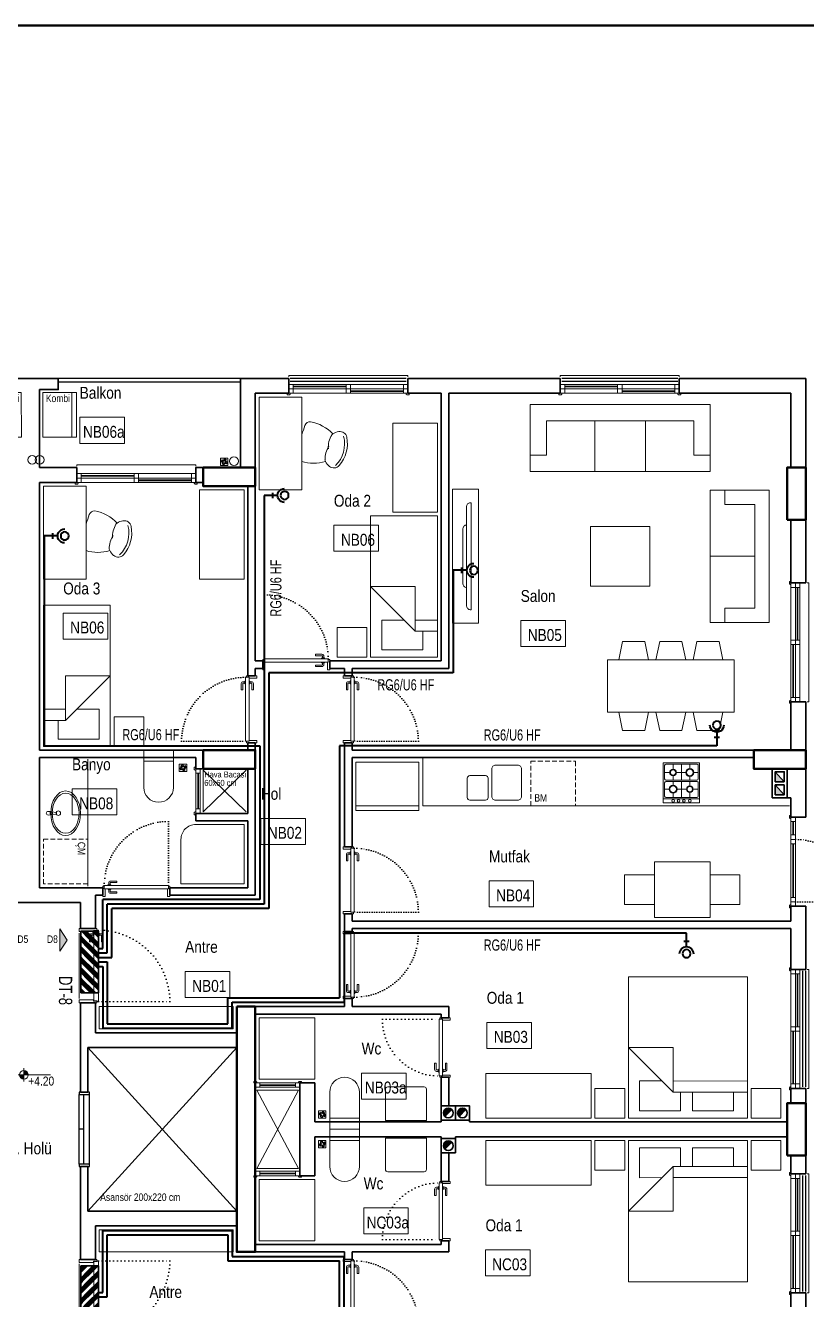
# Model space of a CAD drawing. Header units: millimetres. Extents: x 1852829 to 1882754, y -270850 to -231658.
# Drawn here: x 1862154 to 1863204, y -263907 to -262194 of the extents above; entities that cross this region are included whole.
import ezdxf
from ezdxf.enums import TextEntityAlignment as Align

# ---------------------------------------------------------------- set-up
doc = ezdxf.new("R2010")
doc.units = ezdxf.units.MM
for name, pattern in [('CONTINOUS', [0]), ('CONTINU', [0]), ('DOT', [0.25, 0, -0.25]), ('izdüşüm arka', [3.175, 0, -3.175]), ('izdüşüm ön', [9.525, 6.35, -3.175])]:
    doc.linetypes.add(name, pattern=pattern)
for name, color, linetype, lineweight in [('a_ba', 6, 'Continuous', 50), ('a_doğrama', 251, 'Continuous', 20), ('a_duvar', 251, 'Continuous', 35), ('a_görünüş', 32, 'Continuous', 25), ('a_görünüş_ince', 8, 'Continuous', 20), ('a_izdüşüm_arka', 251, 'izdüşüm arka', 30), ('a_izdüşüm_ön', 6, 'izdüşüm ön', 9), ('a_not_kot', 251, 'Continuous', 13), ('a_not_mahal', 253, 'Continuous', 5), ('a_not_misc', 144, 'Continuous', 5), ('a_not_text', 7, 'Continuous', 13), ('a_tefriş', 8, 'Continuous', 20), ('a_çerçeve_line', 7, 'Continuous', 50), ('Aydınlatma', 4, 'CONTINOUS', 35), ('m_yib', 65, 'Continuous', 20), ('Priz', 6, 'CONTINOUS', 40), ('Telefon', 2, 'CONTINOUS', 40), ('Tv', 3, 'CONTINOUS', 40)]:
    doc.layers.add(name, color=color, linetype=linetype, lineweight=lineweight)
doc.layers.add('a_basılmayacak', color=251, linetype='Continuous', lineweight=5, plot=False)
doc.styles.add('Grupcad', font='arial.ttf', dxfattribs={"width": 0.7})
doc.styles.add('ROMANTUR', font='arial.ttf', dxfattribs={"width": 0.7})
doc.styles.get("Standard").update_dxf_attribs({"font": 'ARIALN.TTF'})

# ---------------------------------------------------------------- blocks, each defined once
blk = doc.blocks.new('K2')
at = {"layer": 'a_doğrama', "color": 251, "linetype": 'Continuous'}
for p, q in [((-13, 88.1), (-13, 1.9)), ((-13, 88.1), (-8.5, 88.1)), ((-12, 90), (-12, 88.1)), ((-12, 90), (-10, 90)), ((-8.5, 88.1), (-8.5, 1.9)), ((-13, 1.9), (-8.5, 1.9)), ((-12, 0), (-12, 1.9)), ((-12, 0), (-10, 0))]:
    blk.add_line(p, q, dxfattribs=at)
for points in [[(0, 90), (2, 90), (2, 87), (-8.5, 87)], [(0, 0), (2, 0), (2, 3), (-8.5, 3)]]:
    blk.add_lwpolyline(points, dxfattribs=at)
at = {"layer": 'a_doğrama', "color": 251}
for points in [[(-14, 80.1), (-16.5, 80.1, 0.414214), (-17, 79.6), (-17, 71.1), (-19, 71.1), (-19, 79.6)], [(-13, 83.1), (-13.5, 83.1, 0.414214), (-14, 82.6), (-14, 79.6, 0.414214), (-13.5, 79.1), (-13, 79.1)], [(-8.5, 83.1), (-8, 83.1, -0.414214), (-7.5, 82.6), (-7.5, 79.6, -0.414214), (-8, 79.1), (-8.5, 79.1)], [(-7.5, 80.1), (-5, 80.1, -0.414214), (-4.5, 79.6), (-4.5, 71.1), (-2.5, 71.1), (-2.5, 79.6)]]:
    blk.add_lwpolyline(points, format="xyb", dxfattribs=at)
for points in [[(-16.5, 82.1), (-14, 82.1)], [(-5, 82.1), (-7.5, 82.1)]]:
    blk.add_lwpolyline(points, dxfattribs=at)
for centre, start, end in [((-16.5, 79.6), 90, 180), ((-5, 79.6), 0, 90)]:
    blk.add_arc(centre, 2.5, start, end, dxfattribs=at)
at = {"layer": 'a_izdüşüm_arka', "color": 251}
blk.add_lwpolyline([(-99.2, 1.9), (-13, 1.9)], dxfattribs=at)
blk.add_arc((-13, 1.9), 86.2, 90, 180, dxfattribs=at)
blk = doc.blocks.new('klozet')
at = {"layer": 'a_tefriş'}
blk.add_line((20, 0), (-20, 0), dxfattribs=at)
for points in [[(-20, 0), (-20, -15), (20, -15), (20, 0)], [(-20, -50), (-20, -15)], [(20, -50), (20, -15)]]:
    blk.add_lwpolyline(points, dxfattribs=at)
blk.add_arc((0, -50), 20, 180, 360, dxfattribs=at)
blk = doc.blocks.new('K1')
at = {"layer": 'a_doğrama', "color": 251}
for points in [[(-17.5, -2.5), (-22, -2.5), (-22, 0), (2, 0), (2, -4), (-17.5, -4), (-17.5, -2.5)], [(-27.5, -93.1), (-25, -93.1)], [(-17.5, -97.5), (-22, -97.5), (-22, -100), (2, -100), (2, -96), (-17.5, -96), (-17.5, -97.5)], [(-14.5, -93.1), (-17, -93.1)]]:
    blk.add_lwpolyline(points, dxfattribs=at)
blk.add_lwpolyline([(-18, -14), (-18, -4), (-18, -3), (-22.5, -3), (-22.5, -2.5), (-22.5, -2), (-24, -2), (-24, -2.5), (-24, -12.5), (-24, -88), (-24, -97.5), (-24, -98), (-22.5, -98), (-22.5, -97.5), (-22.5, -97), (-18, -97), (-18, -96), (-18, -86.5)], close=True, dxfattribs=at)
for points in [[(-25, -91.1), (-27.5, -91.1, -0.414214), (-28, -90.6), (-28, -82.1), (-30, -82.1), (-30, -90.6)], [(-17, -91.1), (-14.5, -91.1, 0.414214), (-14, -90.6), (-14, -82.1), (-12, -82.1), (-12, -90.6)], [(-24, -94.1), (-24.5, -94.1, -0.414214), (-25, -93.6), (-25, -90.6, -0.414214), (-24.5, -90.1), (-24, -90.1)], [(-18, -94.1), (-17.5, -94.1, 0.414214), (-17, -93.6), (-17, -90.6, 0.414214), (-17.5, -90.1), (-18, -90.1)]]:
    blk.add_lwpolyline(points, format="xyb", dxfattribs=at)
for centre, start, end in [((-27.5, -90.6), 180, 270), ((-14.5, -90.6), 270, 0)]:
    blk.add_arc(centre, 2.5, start, end, dxfattribs=at)
at = {"layer": 'a_görünüş_ince', "color": 251}
blk.add_line((2, -6), (2, -94), dxfattribs=at)
at = {"layer": 'a_izdüşüm_arka', "color": 251, "linetype": 'DOT', "ltscale": 20}
blk.add_line((-24, -2), (-120, -2), dxfattribs=at)
blk.add_arc((-24, -2), 96, 180, 270, dxfattribs=at)
blk = doc.blocks.new('M1')
at = {"layer": 'a_doğrama', "linetype": 'Continuous'}
for p, q in [((-24, 6), (-30, 6)), ((-30, 0), (-30, 6)), ((-24, 0), (-30, 0)), ((-24, 0), (-24, 6)), ((30, 6), (24, 6)), ((24, 6), (24, 0)), ((30, 0), (30, 6)), ((30, 0), (24, 0))]:
    blk.add_line(p, q, dxfattribs=at)
at = {"layer": 'a_doğrama'}
for p, q in [((24, 3.5), (-24, 3.5)), ((24, 2.5), (-24, 2.5))]:
    blk.add_line(p, q, dxfattribs=at)
for points in [[(-28, -1), (-28, 0), (-32, 0), (-32, -2), (-29, -2)], [(28, -1), (28, 0), (32, 0), (32, -2), (29, -2)]]:
    blk.add_lwpolyline(points, close=True, dxfattribs=at)
at = {"layer": 'a_görünüş_ince'}
for p, q in [((24, 6), (-24, 6)), ((-24, 0), (24, 0))]:
    blk.add_line(p, q, dxfattribs=at)
blk = doc.blocks.new('k_80')
at = {"layer": 'a_doğrama', "color": 251, "linetype": 'Continuous'}
for p, q in [((-80, 2), (-78.1, 2)), ((-80, 2), (-80, 0)), ((-78.1, 3), (-1.9, 3)), ((-78.1, 3), (-78.1, -1.5)), ((-1.9, 3), (-1.9, -1.5)), ((0, 2), (-1.9, 2)), ((0, 2), (0, 0)), ((-78.1, -1.5), (-1.9, -1.5))]:
    blk.add_line(p, q, dxfattribs=at)
at = {"layer": 'a_doğrama', "color": 251}
for points in [[(-73.1, 3), (-73.1, 3.5, -0.414214), (-72.6, 4), (-69.6, 4, -0.414214), (-69.1, 3.5), (-69.1, 3)], [(-70.1, 4), (-70.1, 6.5, -0.414214), (-69.6, 7), (-61.1, 7), (-61.1, 9), (-69.6, 9)], [(-73.1, -1.5), (-73.1, -2, 0.414214), (-72.6, -2.5), (-69.6, -2.5, 0.414214), (-69.1, -2), (-69.1, -1.5)], [(-70.1, -2.5), (-70.1, -5, 0.414214), (-69.6, -5.5), (-61.1, -5.5), (-61.1, -7.5), (-69.6, -7.5)]]:
    blk.add_lwpolyline(points, format="xyb", dxfattribs=at)
for points in [[(-72.1, 6.5), (-72.1, 4)], [(-72.1, -5), (-72.1, -2.5)]]:
    blk.add_lwpolyline(points, dxfattribs=at)
at = {"layer": 'a_doğrama', "color": 251, "linetype": 'Continuous'}
for points in [[(-80, -10), (-80, -12), (-77, -12), (-77, -1.5)], [(0, -10), (0, -12), (-3, -12), (-3, -1.5)]]:
    blk.add_lwpolyline(points, dxfattribs=at)
at = {"layer": 'a_doğrama', "color": 251}
for centre, start, end in [((-69.6, 6.5), 90, 180), ((-69.6, -5), 180, 270)]:
    blk.add_arc(centre, 2.5, start, end, dxfattribs=at)
at = {"layer": 'a_izdüşüm_arka', "color": 251, "linetype": 'DOT', "ltscale": 20}
blk.add_line((-1.9, 79.2), (-1.9, 3), dxfattribs=at)
blk.add_arc((-1.9, 3), 76.2, 90, 180, dxfattribs=at)
blk = doc.blocks.new('160p')
at = {"layer": 'a_doğrama', "color": 251}
for points in [[(-6, -6), (-6, 0), (-12, 0), (-12, -6)], [(0, -6), (0, 0), (-6, 0), (-6, -6)], [(-6, -83), (-6, -77), (-12, -77), (-12, -83)], [(0, -83), (0, -77), (-6, -77), (-6, -83)], [(-6, -160), (-6, -154), (-12, -154), (-12, -160)], [(0, -160), (0, -154), (-6, -154), (-6, -160)]]:
    blk.add_lwpolyline(points, close=True, dxfattribs=at)
for points in [[(2, -1), (2, 2), (0, 2), (0, -2), (1, -2), (2, -1)], [(-9.5, -6), (-9.5, -77)], [(-8.5, -6), (-8.5, -77)], [(-3.5, -83), (-3.5, -154)], [(-2.5, -83), (-2.5, -154)], [(2, -159), (2, -162), (0, -162), (0, -158), (1, -158), (2, -159)]]:
    blk.add_lwpolyline(points, dxfattribs=at)
at = {"layer": 'a_görünüş_ince', "color": 251}
for points in [[(-22, -160), (-24, -160), (-24, 0), (-22, 0)], [(-12, -77), (-12, -6)], [(-6, -77), (-6, -6)], [(-6, -77), (-6, -6)], [(0, -77), (0, -6)], [(-12, -154), (-12, -83)], [(-6, -154), (-6, -83)], [(-6, -154), (-6, -83)], [(0, -154), (0, -83)]]:
    blk.add_lwpolyline(points, dxfattribs=at)
blk = doc.blocks.new('kapı_120_c_blok')
at = {"layer": 'a_doğrama', "color": 251}
for points in [[(-2, 119), (-2, 122), (0, 122), (0, 118), (-1, 118), (-2, 119)], [(2.5, 114), (2.5, 96)], [(3.5, 114), (3.5, 96)], [(2.5, 84), (2.5, 12)], [(3.5, 84), (3.5, 12)], [(-2, 1), (-2, -2), (0, -2), (0, 2), (-1, 2), (-2, 1)]]:
    blk.add_lwpolyline(points, dxfattribs=at)
for points in [[(0, 114), (6, 114), (6, 120), (0, 120)], [(0, 90), (6, 90), (6, 96), (0, 96)], [(0, 84), (6, 84), (6, 90), (0, 90)], [(0, 6), (6, 6), (6, 12), (0, 12)], [(0, 0), (6, 0), (6, 6), (0, 6)]]:
    blk.add_lwpolyline(points, close=True, dxfattribs=at)
at = {"layer": 'a_görünüş_ince', "color": 251}
for points in [[(0, 114), (0, 96)], [(6, 114), (6, 96)], [(0, 84), (0, 12)], [(6, 84), (6, 12)]]:
    blk.add_lwpolyline(points, dxfattribs=at)
at = {"layer": 'a_izdüşüm_arka', "color": 251}
blk.add_lwpolyline([(6, 6), (90, 6)], dxfattribs=at)
blk.add_arc((6, 6), 84, 0, 90, dxfattribs=at)
blk = doc.blocks.new('baca_şönt')
at = {"layer": 'a_duvar'}
h = blk.add_hatch(color=256, dxfattribs=at)
h.dxf.hatch_style = 1
h.paths.add_polyline_path([(21.5, -5), (21.5, -17), (35, -17)])
h.paths.add_polyline_path([(4, -5), (4, -17), (17.5, -17)])
for p, q in [((4, -5), (17.5, -17)), ((17.5, -5), (17.5, -17)), ((21.5, -5), (21.5, -17)), ((21.5, -5), (35, -17))]:
    blk.add_line(p, q, dxfattribs=at)
blk.add_lwpolyline([(0, -21), (39, -21), (39, -1), (0, -1)], close=True, dxfattribs=at)
for points in [[(17.5, -5), (4, -5), (4, -17), (17.5, -17)], [(21.5, -17), (35, -17), (35, -5), (21.5, -5)]]:
    blk.add_lwpolyline(points, dxfattribs=at)
blk = doc.blocks.new('baca_müstakil')
at = {"layer": 'a_duvar'}
h = blk.add_hatch(color=256, dxfattribs=at)
h.dxf.hatch_style = 1
h.paths.add_polyline_path([(4.9, -4.9, 0.198912), (3, -9.5, 0.668179), (14.1, -14.1)])
blk.add_line((4.9, -4.9), (14.1, -14.1), dxfattribs=at)
blk.add_lwpolyline([(0, -19), (19, -19), (19, 0), (0, 0)], close=True, dxfattribs=at)
blk.add_circle((9.5, -9.5), 6.5, dxfattribs=at)
blk = doc.blocks.new('A$C2A0A03CE')
at = {"layer": 'a_tefriş'}
for p, q in [((-54, -24.3), (-54, 24.3)), ((-54, 24.3), (0, 24.3)), ((-48.6, 24.3), (-48.6, -24.3)), ((-46.8, 20.7), (-46.8, -20.7)), ((-27, 22.5), (-45, 22.5)), ((-35.6, 22.5), (-35.6, 15.7)), ((-25.2, -20.7), (-25.2, 20.7)), ((-23.4, -20.7), (-23.4, 20.7)), ((-21.6, 22.5), (-3.6, 22.5)), ((-13.1, 22.5), (-13.1, 14.8)), ((-1.8, 20.7), (-1.8, -20.7)), ((0, -24.3), (0, 24.3)), ((-40, 11.2), (-46.8, 11.2)), ((-25.2, 0), (-46.8, 0)), ((-35.6, 6.8), (-35.6, -7.7)), ((-25.2, 11.2), (-31, 11.2)), ((-16.6, 11.2), (-23.4, 11.2)), ((-1.8, 0), (-23.4, 0)), ((-13.1, 7.7), (-13.1, -6.8)), ((-1.8, 11.2), (-9.4, 11.2)), ((-39.1, -11.3), (-46.8, -11.3)), ((-35.6, -14.9), (-35.6, -22.5)), ((-25.2, -11.3), (-31.9, -11.3)), ((-17.5, -11.3), (-23.4, -11.3)), ((-13.1, -15.7), (-13.1, -22.5)), ((-1.8, -11.3), (-8.5, -11.3)), ((-54, -24.3), (0, -24.3)), ((-45, -22.5), (-27, -22.5)), ((-3.6, -22.5), (-21.6, -22.5))]:
    blk.add_line(p, q, dxfattribs=at)
for centre, radius in [((-51.4, 11.2), 1.8), ((-51.4, 3.7), 1.8), ((-35.6, 11.2), 5.4), ((-35.6, 11.2), 4.5), ((-13.1, 11.2), 4.5), ((-13.1, 11.2), 3.6), ((-51.4, -3.5), 1.8), ((-51.4, -11.3), 1.8), ((-35.6, -11.3), 4.5), ((-35.6, -11.3), 3.6), ((-13.1, -11.3), 5.4), ((-13.1, -11.3), 4.5)]:
    blk.add_circle(centre, radius, dxfattribs=at)
for centre, start, end in [((-45, 20.7), 90, 180), ((-27, 20.7), 0, 90), ((-21.6, 20.7), 90, 180), ((-3.6, 20.7), 0, 90), ((-45, -20.7), 180, 270), ((-27, -20.7), 270, 0), ((-21.6, -20.7), 180, 270), ((-3.6, -20.7), 270, 0)]:
    blk.add_arc(centre, 1.8, start, end, dxfattribs=at)
blk = doc.blocks.new('tefriş_koltuk_242x90')
at = {"layer": 'a_tefriş'}
for p, q in [((-34, -22), (-34, -90)), ((34, -22), (34, -90)), ((-99, -68), (-121, -68)), ((99, -68), (121, -68))]:
    blk.add_line(p, q, dxfattribs=at)
for points in [[(-121, -90), (-121, 0), (121, 0), (121, -90), (-121, -90)], [(-99, -68), (-99, -22), (99, -22), (99, -68)]]:
    blk.add_lwpolyline(points, dxfattribs=at)
blk = doc.blocks.new('tefriş_koltuk_202x90')
at = {"layer": 'a_tefriş'}
for p, q in [((0, -90), (0, -22)), ((-79, -68), (-101, -68)), ((79, -68), (101, -68))]:
    blk.add_line(p, q, dxfattribs=at)
for points in [[(101, -90), (101, 0), (-101, 0), (-101, -90), (101, -90)], [(79, -68), (79, -22), (-79, -22), (-79, -68)]]:
    blk.add_lwpolyline(points, dxfattribs=at)
blk = doc.blocks.new('tefirş_tv')
at = {"layer": 'a_tefriş'}
for points in [[(35, 10), (35, 10, 0.414214), (30, 15), (-30, 15, 0.414214), (-35, 10), (-35, 10)], [(60, 4), (60, 5, 0.414214), (55, 10), (-55, 10, 0.414214), (-60, 5), (-60, 4)]]:
    blk.add_lwpolyline(points, format="xyb", close=True, dxfattribs=at)
blk = doc.blocks.new('tefriş_yatak tek')
at = {"layer": 'a_tefriş'}
for points in [[(0, -0.45), (-1.9, -0.45), (-1.9, 0.45), (0, 0.45)], [(-1.9, -0.5), (-1.5, -0.5), (-1.5, -0.9), (-1.9, -0.9)]]:
    blk.add_lwpolyline(points, close=True, dxfattribs=at)
for points in [[(-1.55, 0.45), (-1.55, 0.15), (-0.95, -0.45), (-0.95, 0.15), (-1.55, 0.15)], [(-1.4, 0.45), (-1.4, 0.15)], [(-1.4, 0), (-1.4, -0.3), (-1.8, -0.3), (-1.8, 0.25), (-1.55, 0.25)]]:
    blk.add_lwpolyline(points, dxfattribs=at)
blk = doc.blocks.new('tefriş_sandalye')
at = {"layer": 'a_tefriş'}
blk.add_line((0, -18), (0, 18), dxfattribs=at)
at = {"layer": 'a_tefriş', "extrusion": (0, 0, -1)}
for centre, major_axis, start_param, end_param in [((16, -34.3), (38.7, 38.7), 5.200723, 5.79406), ((48.7, 10.5), (13, -13), 2.664537, 2.7784), ((48.7, 10.5), (13, -13), 2.664537, 2.7784), ((48.7, 10.5), (13, -13), 2.7784, 3.245118), ((43.2, 17.3), (6.76, 6.76), 4.815914, 6.34704), ((16.9, -5.5), (28.8, 28.8), 6.26556, 7.321949), ((16.9, -5.5), (28.8, 28.8), 6.26556, 7.321949), ((17, -5.7), (31.4, -31.4), -1.506941, -0.587454), ((62.1, 15.1), (21.8, -21.8), 1.757107, 2.385975), ((62.1, 15.1), (21.8, -21.8), 1.757107, 2.385975), ((66.5, -1.2), (21.8, -21.8), 1.802816, 2.431683), ((66.5, -1.2), (21.8, -21.8), 1.802816, 2.431683), ((51.2, -12.6), (6.76, -6.76), -0.587454, 0.943672), ((-154, -79.7), (117.3, -117.3), -1.166716, -1.087708), ((11.1, -28.2), (4.99, -4.99), 0.687369, 2.053884), ((1.8, 18.5), (38.7, -38.7), -0.034473, 0.601946), ((52.6, -3.9), (13, -13), 1.410391, 1.524253), ((52.6, -3.9), (13, -13), 1.410391, 1.524253), ((52.6, -3.9), (13, 13), 2.514469, 2.981187)]:
    blk.add_ellipse(centre, major_axis=major_axis, ratio=1, start_param=start_param, end_param=end_param, dxfattribs=at)
blk = doc.blocks.new('tefriş_yatak_çift')
at = {"layer": 'a_tefriş'}
for points in [[(-85, -5), (-85, -45), (-125, -45), (-125, -5)], [(80, -195), (80, -5), (-80, -5), (-80, -195)], [(85, -5), (85, -45), (125, -45), (125, -5)]]:
    blk.add_lwpolyline(points, close=True, dxfattribs=at)
for points in [[(-6.3, -40), (-6.3, -15), (-61.3, -15), (-61.3, -40)], [(35, -55), (65, -55), (65, -15), (10, -15), (10, -40)], [(-80, -40), (20, -40), (80, -100), (20, -100), (20, -40)], [(-80, -55), (20, -55)]]:
    blk.add_lwpolyline(points, dxfattribs=at)
blk = doc.blocks.new('tefriş_süzgeç')
at = {"layer": 'a_tefriş'}
for p, q in [((5, 0), (-5, 0)), ((-5, 0), (-5, -10)), ((5, -10), (5, 0)), ((-5, -10), (5, -10)), ((-3.6, -5.1), (-4.1, -5.1)), ((-2.6, -5.1), (-3.1, -5.1)), ((-2.5, -2.5), (-2.9, -2.2)), ((-2.6, -7.6), (-2.9, -7.9)), ((-2, -3.3), (-2.3, -3)), ((-1.9, -6.9), (-2.2, -7.2)), ((-1.6, -5.1), (-2.1, -5.1)), ((-1.2, -3.9), (-1.5, -3.6)), ((-1.2, -6.2), (-1.5, -6.5)), ((-0.2, -2.5), (-0.2, -2)), ((-0.1, -1.5), (-0.1, -1)), ((-0.1, -3), (-0.1, -3.5)), ((-0.1, -6.6), (-0.1, -7.1)), ((-0.1, -7.6), (-0.1, -8.1)), ((-0.1, -8.6), (-0.1, -9.1)), ((1, -4), (1.4, -3.6)), ((1.1, -6.2), (1.4, -6.5)), ((1.5, -5.1), (2, -5.1)), ((1.7, -3.3), (2.1, -2.9)), ((1.8, -6.9), (2.1, -7.2)), ((2.5, -2.5), (2.8, -2.2)), ((2.5, -5.1), (3, -5.1)), ((2.5, -7.5), (2.8, -7.9)), ((3.5, -5.1), (4, -5.1))]:
    blk.add_line(p, q, dxfattribs=at)
for centre, radius, start, end in [((-0.1, -5.1), 4.06, 134.2896, 180), ((-0.1, -5.1), 3.56, 134.2896, 180), ((-0.1, -5.1), 3.06, 180, 225), ((-0.1, -5.1), 4.06, 225, 270), ((-0.1, -5.1), 2.56, 180, 225), ((-0.1, -5.1), 3.56, 225, 270), ((-0.4, -4.4), 2.4, 84.5943, 143.2016), ((-0.1, -5.1), 2.06, 134.2896, 180), ((-0.1, -5), 2.44, 90.343, 138.1212), ((-0.1, -5.1), 1.56, 134.2896, 180), ((-0.1, -5.1), 2.06, 225, 270), ((-0.1, -5.1), 1.56, 225, 270), ((-0.1, -5.1), 4.06, 45, 90), ((-0.1, -5.1), 3.56, 45, 90), ((-0.1, -5.1), 2.06, 45, 90), ((-0.1, -5.1), 1.56, 45, 90), ((-0.1, -5.1), 2.56, 270, 315.7104), ((-0.1, -5.1), 3.06, 270, 315.7104), ((-0.1, -5.1), 1.56, 314.2896, 360), ((-0.1, -5.1), 2.06, 314.2896, 360), ((-0.1, -5.1), 2.56, 360, 45), ((-0.1, -5.1), 3.06, 360, 45), ((-0.1, -5.1), 3.56, 314.2896, 360), ((-0.1, -5.1), 4.06, 314.2896, 360)]:
    blk.add_arc(centre, radius, start, end, dxfattribs=at)
blk = doc.blocks.new('sembol_kot')
at = {"layer": 'a_not_kot'}
for points in [[(0, 10), (0, 0), (10, 0, 0.414214)], [(0, 0), (-10, 0, 0.414214), (0, -10)]]:
    blk.add_hatch(color=256, dxfattribs=at).paths.add_polyline_path(points)
for p, q in [((0, 15), (0, -15)), ((-15, 0), (60, 0))]:
    blk.add_line(p, q, dxfattribs=at)
blk.add_circle((0, 0), 10, dxfattribs=at)
blk = doc.blocks.new('kombi')
at = {"layer": 'a_tefriş', "lineweight": 20}
for p, q in [((-4.8, 60), (40.2, 60)), ((-4.7, 0), (-4.8, 60)), ((1.3, 0), (1.2, 60)), ((40.2, 60), (40.3, 0)), ((69.2, 60), (69.2, 0)), ((114.2, 60), (69.2, 60)), ((108.2, 0), (108.2, 60)), ((114.2, 0), (114.2, 60)), ((40.3, 0), (-4.7, 0)), ((69.2, 0), (114.2, 0))]:
    blk.add_line(p, q, dxfattribs=at)
at = {"layer": 'a_not_mahal'}
for p in [(5, 47.3), (73.2, 47.3)]:
    blk.add_text('Kombi', height=10, dxfattribs=at).set_placement(p)
blk = doc.blocks.new('ZayıfAkımPanosu')
at = {"layer": 'Priz'}
h = blk.add_hatch(dxfattribs=at)
h.set_pattern_fill('GOST_GROUND', color=256)
h.set_pattern_definition([(45, (-1866208.597, 256590.195), (14.142135624, 0), [20]), (45, (-1866205.597, 256590.195), (14.142135624, 0), [20]), (45, (-1866202.597, 256590.195), (14.142135624, 0), [20])])
h.paths.add_polyline_path([(11.9, 41.5), (-11.9, 41.5), (-11.9, -41.5), (11.9, -41.5)])
at = {"layer": 'Aydınlatma', "color": 2, "linetype": 'CONTINU'}
blk.add_lwpolyline([(-11.9, 41.5), (11.9, 41.5), (11.9, -41.5), (-11.9, -41.5)], close=True, dxfattribs=at)
blk.add_lwpolyline([(-11.9, 41.5), (11.9, 41.5), (11.9, -41.5), (-11.9, -41.5)], close=True, dxfattribs=at)
blk.add_lwpolyline([(-11.9, 41.5), (11.9, 41.5), (11.9, -41.5), (-11.9, -41.5)], close=True, dxfattribs=at)
blk.add_lwpolyline([(-11.9, 41.5), (11.9, 41.5), (11.9, -41.5), (-11.9, -41.5)], close=True, dxfattribs=at)
blk.add_lwpolyline([(-11.9, 41.5), (11.9, 41.5), (11.9, -41.5), (-11.9, -41.5)], close=True, dxfattribs=at)
at = {"layer": 'Aydınlatma', "color": 6, "linetype": 'CONTINU'}
blk.add_lwpolyline([(-11.9, 41.5), (11.9, 41.5), (11.9, -41.5), (-11.9, -41.5)], close=True, dxfattribs=at)
blk = doc.blocks.new('Tv Prz')
at = {"layer": 'Tv', "linetype": 'CONTINU'}
for p, q in [((0, 18.3), (0, 11.4)), ((3.6, 11.4), (-3.7, 11.4)), ((0, 11.4), (0, 0))]:
    blk.add_line(p, q, dxfattribs=at)
blk.add_circle((0, 27.7), 5.4, dxfattribs=at)
blk.add_arc((0, 27.7), 9.4, 180.1856, 0.1856, dxfattribs=at)

msp = doc.modelspace()

# ---------------------------------------------------------------- hatches: boundary and pattern name
at = {"layer": 'a_not_misc'}
h = msp.add_hatch(color=256, dxfattribs=at)
h.dxf.hatch_style = 1
h.paths.add_polyline_path([(1862199.7, -263408.9), (1862209.7, -263423.9), (1862199.7, -263438.9)])

# ---------------------------------------------------------------- linework, layer by layer
msp.add_lwpolyline([(1862227.7, -263628.5), (1862227.7, -263628.5)])
msp.add_lwpolyline([(1862227.7, -263628.5), (1862227.7, -263628.5)])
at = {"layer": 'a_ba', "color": 253}
for points in [[(1862462.7, -262813.5), (1862462.7, -262788.5), (1862392.7, -262788.5), (1862392.7, -262813.5)], [(1863177.7, -262858.5), (1863202.7, -262858.5), (1863202.7, -262788.5), (1863177.7, -262788.5)], [(1862462.7, -263193.5), (1862462.7, -263168.5), (1862392.7, -263168.5), (1862392.7, -263193.5)], [(1863132.7, -263168.5), (1863132.7, -263193.5), (1863202.7, -263193.5), (1863202.7, -263168.5)], [(1862437.7, -263513.5), (1862462.7, -263513.5), (1862462.7, -263843.5), (1862437.7, -263843.5), (1862437.7, -263818.5), (1862437.7, -263818.5), (1862437.7, -263538.5), (1862437.7, -263538.5)], [(1863177.7, -263713.5), (1863202.7, -263713.5), (1863202.7, -263643.5), (1863177.7, -263643.5)]]:
    msp.add_lwpolyline(points, close=True, dxfattribs=at)
at = {"layer": 'a_basılmayacak'}
for points in [[(1862542.7, -263611), (1862467.7, -263611), (1862467.7, -263528.5), (1862542.7, -263528.5)], [(1862542.7, -263746), (1862467.7, -263746), (1862467.7, -263828.5), (1862542.7, -263828.5)]]:
    msp.add_lwpolyline(points, close=True, dxfattribs=at)
at = {"layer": 'a_duvar'}
for p, q in [((1862197.7, -262668.5), (1862127.7, -262668.5)), ((1862442.7, -262668.5), (1862442.7, -262788.5)), ((1862442.7, -262668.5), (1862507.7, -262668.5)), ((1862667.7, -262668.5), (1862872.7, -262668.5)), ((1863032.7, -262668.5), (1863202.7, -262668.5)), ((1863202.7, -262788.5), (1863202.7, -262668.5)), ((1862172.7, -262788.5), (1862172.7, -262683.5)), ((1862462.7, -263048.5), (1862462.7, -262688.5)), ((1862507.7, -262688.5), (1862462.7, -262688.5)), ((1862712.7, -262688.5), (1862667.7, -262688.5)), ((1862712.7, -262688.5), (1862712.7, -263048.5)), ((1862872.7, -262688.5), (1862722.7, -262688.5)), ((1862722.7, -263058.5), (1862722.7, -262688.5)), ((1863182.7, -262688.5), (1863032.7, -262688.5)), ((1863182.7, -262688.5), (1863182.7, -262788.5)), ((1862222.7, -262788.5), (1862172.7, -262788.5)), ((1862442.7, -262788.5), (1862392.7, -262788.5)), ((1862172.7, -262808.5), (1862222.7, -262808.5)), ((1862172.7, -263168.5), (1862172.7, -262808.5)), ((1862452.7, -262813.5), (1862452.7, -263068.5)), ((1863202.7, -262943.5), (1863202.7, -262808.5)), ((1863182.7, -262858.5), (1863182.7, -262943.5)), ((1862472.7, -263048.5), (1862462.7, -263048.5)), ((1862712.7, -263048.5), (1862562.7, -263048.5)), ((1862462.7, -263068.5), (1862462.7, -263058.5)), ((1862462.7, -263058.5), (1862472.7, -263058.5)), ((1862562.7, -263058.5), (1862582.7, -263058.5)), ((1862582.7, -263068.5), (1862582.7, -263058.5)), ((1862592.7, -263058.5), (1862592.7, -263068.5)), ((1862592.7, -263058.5), (1862722.7, -263058.5)), ((1863182.7, -263103.5), (1863182.7, -263168.5)), ((1863202.7, -263258.5), (1863202.7, -263103.5)), ((1862452.7, -263168.5), (1862172.7, -263168.5)), ((1862452.7, -263158.5), (1862452.7, -263168.5)), ((1862462.7, -263363.5), (1862462.7, -263158.5)), ((1862582.7, -263298.5), (1862582.7, -263158.5)), ((1862592.7, -263158.5), (1862592.7, -263168.5)), ((1863182.7, -263168.5), (1862592.7, -263168.5)), ((1862172.7, -263178.5), (1862382.7, -263178.5)), ((1862172.7, -263353.5), (1862172.7, -263178.5)), ((1862382.7, -263178.5), (1862382.7, -263193.5)), ((1862392.7, -263193.5), (1862392.7, -263178.5)), ((1862592.7, -263178.5), (1862592.7, -263298.5)), ((1862592.7, -263178.5), (1863132.7, -263178.5)), ((1862452.7, -263193.5), (1862452.7, -263253.5)), ((1863182.7, -263232.5), (1863182.7, -263258.5)), ((1862452.7, -263253.5), (1862382.7, -263253.5)), ((1862382.7, -263253.5), (1862382.7, -263263.5)), ((1862382.7, -263263.5), (1862452.7, -263263.5)), ((1862452.7, -263263.5), (1862452.7, -263353.5)), ((1862257.7, -263353.5), (1862172.7, -263353.5)), ((1862257.7, -263353.5), (1862257.7, -263363.5)), ((1862452.7, -263353.5), (1862347.7, -263353.5)), ((1862347.7, -263353.5), (1862347.7, -263363.5)), ((1862452.7, -263353.5), (1862347.7, -263353.5)), ((1862107.7, -263373.3), (1862227.7, -263373.3)), ((1862227.7, -263373.3), (1862227.7, -263408.5)), ((1862247.7, -263363.5), (1862257.7, -263363.5)), ((1862247.7, -263408.5), (1862247.7, -263363.5)), ((1862347.7, -263363.5), (1862462.7, -263363.5)), ((1863182.7, -263378.5), (1863182.7, -263398.5)), ((1863202.7, -263463.5), (1863202.7, -263378.5)), ((1862582.7, -263412.5), (1862582.7, -263388.5)), ((1862592.7, -263388.5), (1862592.7, -263398.5)), ((1862227.7, -263408.5), (1862247.7, -263408.5)), ((1863182.7, -263398.5), (1862592.7, -263398.5)), ((1862592.7, -263408.5), (1863182.7, -263408.5)), ((1862592.7, -263408.5), (1862592.7, -263412.5)), ((1863182.7, -263408.5), (1863182.7, -263463.5)), ((1862247.7, -263508.5), (1862227.7, -263508.5)), ((1862227.7, -263508.5), (1862227.7, -263628.5)), ((1862247.7, -263548.5), (1862247.7, -263508.5)), ((1862247.7, -263548.5), (1862247.7, -263508.5)), ((1862582.7, -263513.5), (1862447.7, -263513.5)), ((1862582.7, -263513.5), (1862582.7, -263502.5)), ((1862592.7, -263502.5), (1862592.7, -263513.5)), ((1862722.7, -263513.5), (1862592.7, -263513.5)), ((1862722.7, -263528.5), (1862722.7, -263513.5)), ((1862462.7, -263523.5), (1862712.7, -263523.5)), ((1862712.7, -263523.5), (1862712.7, -263528.5)), ((1862437.7, -263548.5), (1862247.7, -263548.5)), ((1862237.7, -263628.5), (1862237.7, -263568.5)), ((1862437.7, -263568.5), (1862237.7, -263568.5)), ((1862437.7, -263568.5), (1862437.7, -263788.5)), ((1862462.7, -263616), (1862462.7, -263616)), ((1862542.7, -263616), (1862522.7, -263616)), ((1862522.7, -263616), (1862522.7, -263741)), ((1862542.7, -263668.5), (1862542.7, -263616)), ((1862712.7, -263608.5), (1862712.7, -263668.5)), ((1862722.7, -263647), (1862722.7, -263608.5)), ((1862462.7, -263636), (1862462.7, -263636)), ((1863182.7, -263623.5), (1863182.7, -263643.5)), ((1863202.7, -263643.5), (1863202.7, -263623.5)), ((1862542.7, -263668.5), (1862712.7, -263668.5)), ((1862750.7, -263668.5), (1863177.7, -263668.5)), ((1862542.7, -263688.5), (1862712.7, -263688.5)), ((1862542.7, -263741), (1862542.7, -263688.5)), ((1862712.7, -263688.5), (1862712.7, -263748.5)), ((1862731.7, -263688.5), (1863177.7, -263688.5)), ((1862731.7, -263691), (1862731.7, -263688.5)), ((1862462.7, -263721), (1862462.7, -263721)), ((1862722.7, -263748.5), (1862722.7, -263710)), ((1863182.7, -263713.5), (1863182.7, -263738.5)), ((1863202.7, -263738.5), (1863202.7, -263713.5)), ((1862227.7, -263728.5), (1862227.7, -263788.5)), ((1862237.7, -263788.5), (1862237.7, -263728.5)), ((1862462.7, -263741), (1862462.7, -263741)), ((1862522.7, -263741), (1862542.7, -263741)), ((1862712.7, -263743.5), (1862712.7, -263748.5)), ((1862227.7, -263788.5), (1862227.7, -263853.5)), ((1862437.7, -263788.5), (1862237.7, -263788.5)), ((1862247.7, -263808.5), (1862437.7, -263808.5)), ((1862247.7, -263853.5), (1862247.7, -263808.5)), ((1862712.7, -263833.5), (1862462.7, -263833.5)), ((1862712.7, -263828.5), (1862712.7, -263833.5)), ((1862722.7, -263843.5), (1862722.7, -263828.5)), ((1862227.7, -263853.5), (1862247.7, -263853.5)), ((1862247.7, -263853.5), (1862227.7, -263853.5)), ((1862447.7, -263843.5), (1862582.7, -263843.5)), ((1862582.7, -263843.5), (1862582.7, -263853.5)), ((1862592.7, -263853.5), (1862592.7, -263843.5)), ((1862592.7, -263843.5), (1862722.7, -263843.5)), ((1863182.7, -263898.5), (1863182.7, -263948.5)), ((1863202.7, -263948.5), (1863202.7, -263898.5))]:
    msp.add_line(p, q, dxfattribs=at)
for points in [[(1862197.7, -262668.5), (1862197.7, -262683.5), (1862172.7, -262683.5)], [(1862507.7, -262688.5), (1862507.7, -262668.5)], [(1862667.7, -262688.5), (1862667.7, -262668.5)], [(1862872.7, -262688.5), (1862872.7, -262668.5)], [(1863032.7, -262688.5), (1863032.7, -262668.5)], [(1862222.7, -262788.5), (1862222.7, -262808.5)], [(1862392.7, -262788.5), (1862382.7, -262788.5), (1862382.7, -262808.5), (1862392.7, -262808.5)], [(1863202.7, -262943.5), (1863182.7, -262943.5)], [(1862472.7, -263048.5), (1862472.7, -263058.5)], [(1862562.7, -263048.5), (1862562.7, -263058.5)], [(1862452.7, -263068.5), (1862462.7, -263068.5)], [(1862582.7, -263068.5), (1862592.7, -263068.5)], [(1863202.7, -263103.5), (1863182.7, -263103.5)], [(1862452.7, -263158.5), (1862462.7, -263158.5)], [(1862582.7, -263158.5), (1862592.7, -263158.5)], [(1862392.7, -263193.5), (1862382.7, -263193.5)], [(1863177.7, -263232.5), (1863182.7, -263232.5)], [(1863202.7, -263258.5), (1863182.7, -263258.5)], [(1862582.7, -263298.5), (1862592.7, -263298.5)], [(1863202.7, -263378.5), (1863182.7, -263378.5)], [(1862582.7, -263388.5), (1862592.7, -263388.5)], [(1862582.7, -263412.5), (1862592.7, -263412.5)], [(1863182.7, -263463.5), (1863202.7, -263463.5)], [(1862582.7, -263502.5), (1862592.7, -263502.5)], [(1862712.7, -263528.5), (1862722.7, -263528.5)], [(1862712.7, -263608.5), (1862722.7, -263608.5)], [(1862237.7, -263628.5), (1862227.7, -263628.5)], [(1863182.7, -263623.5), (1863202.7, -263623.5)], [(1862750.7, -263666), (1862750.7, -263668.5)], [(1862237.7, -263728.5), (1862227.7, -263728.5)], [(1863182.7, -263738.5), (1863202.7, -263738.5)], [(1862712.7, -263748.5), (1862722.7, -263748.5)], [(1862712.7, -263828.5), (1862722.7, -263828.5)], [(1862582.7, -263853.5), (1862592.7, -263853.5)], [(1863182.7, -263898.5), (1863202.7, -263898.5)]]:
    msp.add_lwpolyline(points, dxfattribs=at)
at = {"layer": 'a_görünüş', "color": 251}
for points in [[(1862442.7, -262668.5), (1862197.7, -262668.5)], [(1862442.7, -262673.5), (1862197.7, -262673.5)], [(1862665.7, -262668.5), (1862509.7, -262668.5)], [(1862665.7, -262672.5), (1862509.7, -262672.5)], [(1863030.7, -262668.5), (1862874.7, -262668.5)], [(1863030.7, -262672.5), (1862874.7, -262672.5)], [(1863198.7, -263621.5), (1863198.7, -263465.5)], [(1863202.7, -263621.5), (1863202.7, -263465.5)], [(1862225.7, -263725.5), (1862225.7, -263631.5)], [(1862231.7, -263631.5), (1862231.7, -263725.5)], [(1862239.7, -263725.5), (1862239.7, -263631.5)], [(1862231.7, -263678.5), (1862225.7, -263678.5)], [(1863198.7, -263896.5), (1863198.7, -263740.5)], [(1863202.7, -263896.5), (1863202.7, -263740.5)]]:
    msp.add_lwpolyline(points, dxfattribs=at)
for points in [[(1862239.7, -263628.5), (1862225.7, -263628.5), (1862225.7, -263631.5), (1862239.7, -263631.5)], [(1862239.7, -263725.5), (1862225.7, -263725.5), (1862225.7, -263728.5), (1862239.7, -263728.5)]]:
    msp.add_lwpolyline(points, close=True, dxfattribs=at)
at = {"layer": 'a_görünüş_ince'}
for points in [[(1862392.7, -263195.5), (1862392.7, -263251.5)], [(1862464.7, -263626), (1862520.7, -263626)], [(1862464.7, -263731), (1862520.7, -263731)]]:
    msp.add_lwpolyline(points, dxfattribs=at)
at = {"layer": 'a_izdüşüm_ön', "color": 251}
for points in [[(1862833.2, -263243.5), (1862833.2, -263183.5), (1862893.2, -263183.5), (1862893.2, -263243.5)], [(1862177.7, -263348.3), (1862177.7, -263288.3), (1862237.7, -263288.3), (1862237.7, -263348.3)]]:
    msp.add_lwpolyline(points, close=True, dxfattribs=at)
at = {"layer": 'a_not_mahal'}
for points in [[(1862286.6, -262720.8), (1862226.6, -262720.8), (1862226.6, -262755.8), (1862286.6, -262755.8)], [(1862628.3, -262866), (1862568.3, -262866), (1862568.3, -262901), (1862628.3, -262901)], [(1862264.4, -262984), (1862204.4, -262984), (1862204.4, -263019), (1862264.4, -263019)], [(1862879.5, -262994.1), (1862819.5, -262994.1), (1862819.5, -263029.1), (1862879.5, -263029.1)], [(1862276.3, -263220.6), (1862216.3, -263220.6), (1862216.3, -263255.6), (1862276.3, -263255.6)], [(1862530.1, -263260.2), (1862470.1, -263260.2), (1862470.1, -263295.2), (1862530.1, -263295.2)], [(1862836.9, -263344.4), (1862776.9, -263344.4), (1862776.9, -263379.4), (1862836.9, -263379.4)], [(1862428.4, -263466.1), (1862368.4, -263466.1), (1862368.4, -263501.1), (1862428.4, -263501.1)], [(1862833.8, -263534.6), (1862773.8, -263534.6), (1862773.8, -263569.6), (1862833.8, -263569.6)], [(1862665.6, -263602.8), (1862605.6, -263602.8), (1862605.6, -263637.8), (1862665.6, -263637.8)], [(1862668.4, -263784.3), (1862608.4, -263784.3), (1862608.4, -263819.3), (1862668.4, -263819.3)], [(1862832.2, -263840.6), (1862772.2, -263840.6), (1862772.2, -263875.6), (1862832.2, -263875.6)]]:
    msp.add_lwpolyline(points, close=True, dxfattribs=at)
at = {"layer": 'a_not_misc'}
for points in [[(1862450.6, -263195.5), (1862392.7, -263251.5)], [(1862392.7, -263195.5), (1862450.6, -263251.5)], [(1862237.7, -263568.5), (1862437.7, -263788.5)], [(1862437.7, -263568.5), (1862237.7, -263788.5)], [(1862520.7, -263626), (1862464.7, -263731)], [(1862464.7, -263626), (1862520.7, -263731)]]:
    msp.add_lwpolyline(points, dxfattribs=at)
msp.add_lwpolyline([(1862199.7, -263408.9), (1862209.7, -263423.9), (1862199.7, -263438.9), (1862199.7, -263408.9)], close=True, dxfattribs=at)
at = {"layer": 'a_tefriş'}
for p, q in [((1862237.7, -263351.3), (1862237.7, -263180.5)), ((1862188.4, -263251.2), (1862184.2, -263250.8)), ((1862184.2, -263255.8), (1862188.4, -263255.4)), ((1862186.7, -263251.9), (1862188.2, -263251.9)), ((1862186.7, -263254.6), (1862186.7, -263251.9)), ((1862188.2, -263254.6), (1862186.7, -263254.6)), ((1862194.7, -263252.2), (1862189.4, -263251.5)), ((1862189.4, -263255), (1862194.7, -263254.4)), ((1862687.7, -263243.5), (1863180.7, -263243.5))]:
    msp.add_line(p, q, dxfattribs=at)
for points in [[(1862525.1, -262693.5), (1862467.7, -262693.5), (1862467.7, -262818.5), (1862525.1, -262818.5)], [(1862707.7, -262848.5), (1862647.7, -262848.5), (1862647.7, -262728.5), (1862707.7, -262728.5)], [(1862235.1, -262813.5), (1862177.7, -262813.5), (1862177.7, -262938.5), (1862235.1, -262938.5)], [(1862387.7, -262938.5), (1862447.7, -262938.5), (1862447.7, -262818.5), (1862387.7, -262818.5)], [(1862762.7, -262817.6), (1862727.7, -262817.6), (1862727.7, -262997.6), (1862762.7, -262997.6)], [(1862993.3, -262867.7), (1862913.3, -262867.7), (1862913.3, -262947.7), (1862993.3, -262947.7)], [(1863106.3, -263047.2), (1862936.3, -263047.2), (1862936.3, -263117.2), (1863106.3, -263117.2)], [(1863074.2, -263393.5), (1863074.2, -263318.5), (1862999.2, -263318.5), (1862999.2, -263393.5)], [(1862999.2, -263376), (1862999.2, -263336), (1862959.2, -263336), (1862959.2, -263376)], [(1863114.2, -263376), (1863074.2, -263376), (1863074.2, -263336), (1863114.2, -263336)], [(1862432.7, -263513.5), (1862252.7, -263513.5), (1862252.7, -263543.5), (1862432.7, -263543.5)], [(1862772.7, -263603.4), (1862772.7, -263663.4), (1862914.3, -263663.4), (1862914.3, -263603.4)], [(1862772.7, -263753.6), (1862772.7, -263693.6), (1862914.3, -263693.6), (1862914.3, -263753.6)], [(1862432.7, -263843.5), (1862252.7, -263843.5), (1862252.7, -263813.5), (1862432.7, -263813.5)]]:
    msp.add_lwpolyline(points, close=True, dxfattribs=at)
for points in [[(1862951.3, -263047.2), (1862956.3, -263022.2), (1862986.3, -263022.2), (1862991.3, -263047.2)], [(1863001.3, -263047.2), (1863006.3, -263022.2), (1863036.3, -263022.2), (1863041.3, -263047.2)], [(1863051.3, -263047.2), (1863056.3, -263022.2), (1863086.3, -263022.2), (1863091.3, -263047.2)], [(1862951.3, -263117.2), (1862956.3, -263142.2), (1862986.3, -263142.2), (1862991.3, -263117.2)], [(1863001.3, -263117.2), (1863006.3, -263142.2), (1863036.3, -263142.2), (1863041.3, -263117.2)], [(1863051.3, -263117.2), (1863056.3, -263142.2), (1863086.3, -263142.2), (1863091.3, -263117.2)], [(1862597.7, -263184.5), (1862597.7, -263249.5), (1862682.7, -263249.5), (1862682.7, -263184.5), (1862597.7, -263184.5), (1862597.7, -263243.5), (1862682.7, -263243.5)], [(1862687.7, -263243.5), (1862687.7, -263178.5)]]:
    msp.add_lwpolyline(points, dxfattribs=at)
for points in [[(1862780.7, -263193.7, -0.414214), (1862785.7, -263188.7), (1862815.7, -263188.7, -0.414214), (1862820.7, -263193.7), (1862820.7, -263230.7, -0.414214), (1862815.7, -263235.7), (1862785.7, -263235.7, -0.414214), (1862780.7, -263230.7), (1862780.7, -263193.7)], [(1862747.7, -263206.3, -0.414214), (1862751.2, -263202.8), (1862772.2, -263202.8, -0.414214), (1862775.7, -263206.3), (1862775.7, -263232.2, -0.414214), (1862772.2, -263235.7), (1862751.2, -263235.7, -0.414214), (1862747.7, -263232.2), (1862747.7, -263206.3)]]:
    msp.add_lwpolyline(points, format="xyb", dxfattribs=at)
for points in [[(1862382.7, -263268.5), (1862447.7, -263268.5), (1862447.7, -263348.5), (1862362.7, -263348.5), (1862362.7, -263288.5, -0.414214)], [(1862692.7, -263666.5), (1862637.7, -263666.5), (1862637.7, -263624.5, -0.414214), (1862640.7, -263621.5), (1862689.7, -263621.5, -0.414214), (1862692.7, -263624.5)], [(1862692.7, -263690.5), (1862637.7, -263690.5), (1862637.7, -263732.5, 0.414214), (1862640.7, -263735.5), (1862689.7, -263735.5, 0.414214), (1862692.7, -263732.5)]]:
    msp.add_lwpolyline(points, format="xyb", close=True, dxfattribs=at)
msp.add_circle((1862197.8, -263253.3), 3, dxfattribs=at)
msp.add_circle((1862197.8, -263253.3), 3, dxfattribs=at)
for centre, radius, start, end in [((1862184.2, -263253.3), 2.5, 90, 270), ((1862188.2, -263253.3), 1.36, 270, 90), ((1862188.2, -263253.3), 2.11, 57.229, 84.8304), ((1862188.2, -263253.3), 2.11, 275.1696, 302.771), ((1862188.2, -263253.3), 2.11, 302.771, 57.229), ((1862194.5, -263253.3), 1.12, 277.1389, 82.8611)]:
    msp.add_arc(centre, radius, start, end, dxfattribs=at)
at = {"layer": 'a_tefriş', "extrusion": (0, 0, -1)}
for major_axis in [(0, 30), (0, 27)]:
    msp.add_ellipse((1862207.7, -263253.3), major_axis=major_axis, ratio=0.666667, dxfattribs=at)
at = {"layer": 'a_çerçeve_line'}
msp.add_lwpolyline([(1872123.9, -265193.7), (1872123.9, -262193.7), (1853005.4, -262193.7), (1853005.4, -265193.7)], close=True, dxfattribs=at)
at = {"layer": 'm_yib'}
for centre in [(1862162.7, -262778), (1862172.7, -262778), (1862434, -262779.7), (1862434, -262779.7)]:
    msp.add_circle(centre, 5.92, dxfattribs=at)
at = {"layer": 'Tv'}
for p, q in [((1862474.7, -262825.9), (1862474.7, -263375.5)), ((1862178.7, -262880.4), (1862178.7, -263162.5)), ((1862728.7, -262926.6), (1862728.7, -263064.5)), ((1862480.7, -263064.5), (1862480.7, -263381.5)), ((1862728.7, -263064.5), (1862480.7, -263064.5)), ((1862178.7, -263162.5), (1862468.7, -263162.5)), ((1862468.7, -263162.5), (1862468.7, -263369.5)), ((1863083.2, -263162.5), (1862576, -263162.5)), ((1862576, -263162.5), (1862576, -263501.5)), ((1862468.7, -263369.5), (1862257.7, -263369.5)), ((1862257.7, -263435.3), (1862257.7, -263369.5)), ((1862474.7, -263375.5), (1862263.7, -263375.5)), ((1862263.7, -263441.3), (1862263.7, -263375.5)), ((1862480.7, -263381.5), (1862269.7, -263381.5)), ((1862269.7, -263447.3), (1862269.7, -263381.5)), ((1862582, -263414.5), (1862582, -263507.5)), ((1863042.3, -263414.5), (1862582, -263414.5)), ((1862251.7, -263435.3), (1862257.7, -263435.3)), ((1862251.7, -263441.3), (1862263.7, -263441.3)), ((1862251.7, -263447.3), (1862269.7, -263447.3)), ((1862251.7, -263453.3), (1862263.7, -263453.3)), ((1862251.7, -263459.3), (1862257.7, -263459.3)), ((1862257.7, -263459.3), (1862257.7, -263542.5)), ((1862263.7, -263453.3), (1862263.7, -263536.5)), ((1862425.7, -263536.5), (1862425.7, -263501.5)), ((1862425.7, -263501.5), (1862576, -263501.5)), ((1862431.7, -263542.5), (1862431.7, -263507.5)), ((1862431.7, -263507.5), (1862582, -263507.5)), ((1862257.7, -263542.5), (1862431.7, -263542.5)), ((1862263.7, -263536.5), (1862425.7, -263536.5)), ((1862257.7, -263897.8), (1862257.7, -263814.5)), ((1862257.7, -263814.5), (1862431.7, -263814.5)), ((1862263.7, -263903.8), (1862263.7, -263820.5)), ((1862263.7, -263820.5), (1862425.7, -263820.5)), ((1862425.7, -263820.5), (1862425.7, -263855.5)), ((1862431.7, -263814.5), (1862431.7, -263849.5)), ((1862425.7, -263855.5), (1862576, -263855.5)), ((1862431.7, -263849.5), (1862582, -263849.5)), ((1862576, -264194.5), (1862576, -263855.5)), ((1862582, -263942.5), (1862582, -263849.5)), ((1862251.7, -263897.8), (1862257.7, -263897.8)), ((1862251.7, -263903.8), (1862263.7, -263903.8))]:
    msp.add_line(p, q, dxfattribs=at)

# ---------------------------------------------------------------- block references
msp.add_blockref('kapı_120_c_blok', (1863182.7, -263378.5))
msp.add_blockref('kapı_120_c_blok', (1863182.7, -263378.5))
msp.add_blockref('kapı_120_c_blok', (1863182.7, -263378.5))
at = {"layer": 'a_doğrama', "rotation": 270}
msp.add_blockref('M1', (1862382.7, -263223.5), dxfattribs=at)
at = {"layer": 'a_doğrama', "xscale": -1, "rotation": 180}
msp.add_blockref('M1', (1862492.7, -263616), dxfattribs=at)
at = {"layer": 'a_doğrama'}
msp.add_blockref('M1', (1862492.7, -263741), dxfattribs=at)
at = {"layer": 'a_duvar', "xscale": -1}
for name, p, rotation in [('160p', (1862507.7, -262688.5), 90), ('160p', (1862872.7, -262688.5), 90), ('160p', (1862222.7, -262808.5), 90), ('baca_şönt', (1863178.7, -263232.5), 270)]:
    msp.add_blockref(name, p, dxfattribs=dict(at, rotation=rotation))
at = {"layer": 'a_duvar'}
msp.add_blockref('kombi', (1862107.9, -262747.6), dxfattribs=at)
at = {"layer": 'a_duvar', "xscale": -1}
for p in [(1863182.7, -262943.5), (1863182.7, -263463.5), (1863182.7, -263738.5)]:
    msp.add_blockref('160p', p, dxfattribs=at)
at = {"layer": 'a_duvar', "xscale": 0.6, "yscale": 0.6, "zscale": 0.6}
msp.add_blockref('sembol_kot', (1862151.5, -263605.2), dxfattribs=at)
at = {"layer": 'a_duvar', "rotation": 270}
for p in [(1862731.7, -263647), (1862750.7, -263647), (1862731.7, -263691)]:
    msp.add_blockref('baca_müstakil', p, dxfattribs=at)
at = {"layer": 'a_izdüşüm_arka', "ltscale": 5}
for name, p, rotation in [('K2', (1862472.7, -263058.5), 269.9992036878906), ('K2', (1862462.7, -263158.5), 359.9992036878907), ('K1', (1862227.7, -263508.5), 179.9992036878907), ('K2', (1862582.7, -263412.5), 179.9992036878906), ('k_80', (1862712.7, -263528.5), 90)]:
    msp.add_blockref(name, p, dxfattribs=dict(at, rotation=rotation))
at = {"layer": 'a_izdüşüm_arka', "ltscale": 5, "xscale": -1}
for name, p, rotation in [('K2', (1862582.7, -263158.5), 0.0007963121093723657), ('K2', (1862347.7, -263363.5), 90.00079631210939), ('K2', (1862582.7, -263388.5), 0.0007963121093723657), ('k_80', (1862712.7, -263828.5), 90), ('K1', (1862227.7, -263853.5), 0.0007963121092924297), ('K2', (1862582.7, -263943.5), 0.0007963121093723657)]:
    msp.add_blockref(name, p, dxfattribs=dict(at, rotation=rotation))
at = {"layer": 'a_tefriş'}
msp.add_blockref('tefriş_koltuk_242x90', (1862953.3, -262703.5), dxfattribs=at)
at = {"layer": 'a_tefriş', "xscale": -1}
for name, p, rotation in [('tefriş_sandalye', (1862525.1, -262762), 180), ('tefriş_sandalye', (1862235.1, -262882), 180), ('tefriş_süzgeç', (1862360.5, -263192.3), 90), ('tefriş_süzgeç', (1862547.7, -263698.5), 90)]:
    msp.add_blockref(name, p, dxfattribs=dict(at, rotation=rotation))
at = {"layer": 'a_tefriş', "rotation": 90}
for p in [(1862415.8, -262780.6), (1862547.7, -263658.5)]:
    msp.add_blockref('tefriş_süzgeç', p, dxfattribs=at)
at = {"layer": 'a_tefriş', "lineweight": -3, "extrusion": (-1.67633e-30, -2.24181e-16, -1), "xscale": 0.8823529411764788, "yscale": 0.8823529411764788, "zscale": -0.8823529411764706, "rotation": 90}
msp.add_blockref('tefriş_koltuk_202x90', (-1863153.7, -262907.7), dxfattribs=at)
at = {"layer": 'a_tefriş', "extrusion": (0, 0, -1), "xscale": 1.199999999999992, "rotation": 269.9999983322061}
msp.add_blockref('tefirş_tv', (-1862756.7, -262907.6), dxfattribs=at)
at = {"layer": 'a_tefriş'}
for p, xscale, yscale, zscale, rotation in [((1862662.7, -262853.5), -100, 100, 100, 270), ((1862222.7, -262973.5), 100.0000000000011, 100.0000000000011, 100.0000000000011, 90)]:
    msp.add_blockref('tefriş_yatak tek', p, dxfattribs=dict(at, xscale=xscale, yscale=yscale, zscale=zscale, rotation=rotation))
at = {"layer": 'a_tefriş', "color": 113, "xscale": -1}
for p, rotation in [((1862332.7, -263168.5), 359.9992036605381), ((1862582.7, -263678.5), 179.999203660538)]:
    msp.add_blockref('klozet', p, dxfattribs=dict(at, rotation=rotation))
at = {"layer": 'a_tefriş', "color": 113}
for name, p, rotation in [('A$C2A0A03CE', (1863035.5, -263185.4), 90.0007963271045), ('klozet', (1862582.7, -263678.5), 0.0007963394619744455)]:
    msp.add_blockref(name, p, dxfattribs=dict(at, rotation=rotation))
at = {"layer": 'a_tefriş', "extrusion": (0, 0, -1), "xscale": -1, "zscale": -1, "rotation": 180.0301700967464}
msp.add_blockref('tefriş_yatak_çift', (-1863044.3, -263668.5), dxfattribs=at)
at = {"layer": 'a_tefriş', "extrusion": (0, 0, -1), "zscale": -1, "rotation": 359.9698299032536}
msp.add_blockref('tefriş_yatak_çift', (-1863044.3, -263688.5), dxfattribs=at)
at = {"layer": 'Priz', "xscale": -1, "rotation": 180}
msp.add_blockref('ZayıfAkımPanosu', (1862239.8, -263453.5), dxfattribs=at)
at = {"layer": 'Priz'}
msp.add_blockref('ZayıfAkımPanosu', (1862239.8, -263903.5), dxfattribs=at)
at = {"layer": 'Tv', "linetype": 'CONTINU', "xscale": -1}
for p, rotation in [((1862474.4, -262825.9), 270), ((1862178.7, -262880.4), 270), ((1862728.7, -262926.6), 270), ((1863042.3, -263414.5), 180)]:
    msp.add_blockref('Tv Prz', p, dxfattribs=dict(at, rotation=rotation))
msp.add_blockref('Tv Prz', (1863083.2, -263162.5), dxfattribs=at)

# ---------------------------------------------------------------- texts
at = {"layer": 'a_not_kot'}
msp.add_text('+4.20', height=12, dxfattribs=at).set_placement((1862157.5, -263619.6))
at = {"layer": 'a_not_mahal'}
for s, height, p in [('Balkon', 16, (1862226.6, -262695.8)), ('Oda 2', 16, (1862568.3, -262841)), ('Oda 3', 16, (1862204.4, -262959)), ('Salon', 16, (1862819.5, -262969.1)), ('Banyo', 16, (1862216.3, -263195.6)), ('Hol', 16, (1862470.1, -263235.2)), ('BM', 10, (1862837.9, -263237.7)), ('Mutfak', 16, (1862776.9, -263319.4)), ('Antre', 16, (1862368.4, -263441.1)), ('Oda 1', 16, (1862773.8, -263509.6)), ('Wc', 16, (1862605.6, -263577.8)), ('Apt. Holü', 16, (1862113.6, -263712.1)), ('Wc', 16, (1862608.4, -263759.3)), ('Oda 1', 16, (1862772.2, -263815.6)), ('Antre', 16, (1862320.3, -263905.3))]:
    msp.add_text(s, height=height, dxfattribs=at).set_placement(p)
for s, p in [('NB06a', (1862259, -262748.3)), ('NB06', (1862600.7, -262893.5)), ('NB06', (1862236.8, -263011.5)), ('NB05', (1862851.9, -263021.6)), ('NB08', (1862248.8, -263248.1)), ('NB02', (1862502.5, -263287.7)), ('NB04', (1862809.4, -263371.9)), ('NB01', (1862400.8, -263493.6)), ('NB03', (1862806.2, -263562.1)), ('NB03a', (1862638, -263630.3)), ('NC03a', (1862640.8, -263811.8)), ('NC03', (1862804.6, -263868.1))]:
    msp.add_text(s, height=16, rotation=360, dxfattribs=at).set_placement(p, align=Align.CENTER)
msp.add_text('ÇM', height=10, rotation=270, dxfattribs=at).set_placement((1862224, -263291.9))
at = {"layer": 'a_not_text'}
for s, height, p in [('60x60 cm', 8, (1862394.1, -263216.5)), ('Hava Bacası', 8, (1862394.1, -263205.2)), ('D5', 10, (1862142.8, -263427.7)), ('D8', 10, (1862182.6, -263427.7)), ('Asansör 200x220 cm', 10, (1862254.2, -263774.8))]:
    msp.add_text(s, height=height, dxfattribs=at).set_placement(p)
at = {"layer": 'Aydınlatma', "linetype": 'CONTINU', "style": 'ROMANTUR', "width": 0.7}
msp.add_text('DT-8', height=18, rotation=270, dxfattribs=at).set_placement((1862207.6, -263491.8), align=Align.MIDDLE_CENTER)
at = {"layer": 'Telefon', "color": 4, "linetype": 'CONTINU', "style": 'Grupcad', "width": 0.7}
msp.add_text('RG6/U6 HF', height=15, rotation=90, dxfattribs=at).set_placement((1862490.3, -262988.8), align=Align.MIDDLE_LEFT)
for p in [(1862626.7, -263080.6), (1862283.9, -263147.6), (1862769.7, -263148), (1862769.7, -263430.6)]:
    msp.add_text('RG6/U6 HF', height=15, dxfattribs=at).set_placement(p, align=Align.MIDDLE_LEFT)

doc.saveas('drawing.dxf')
